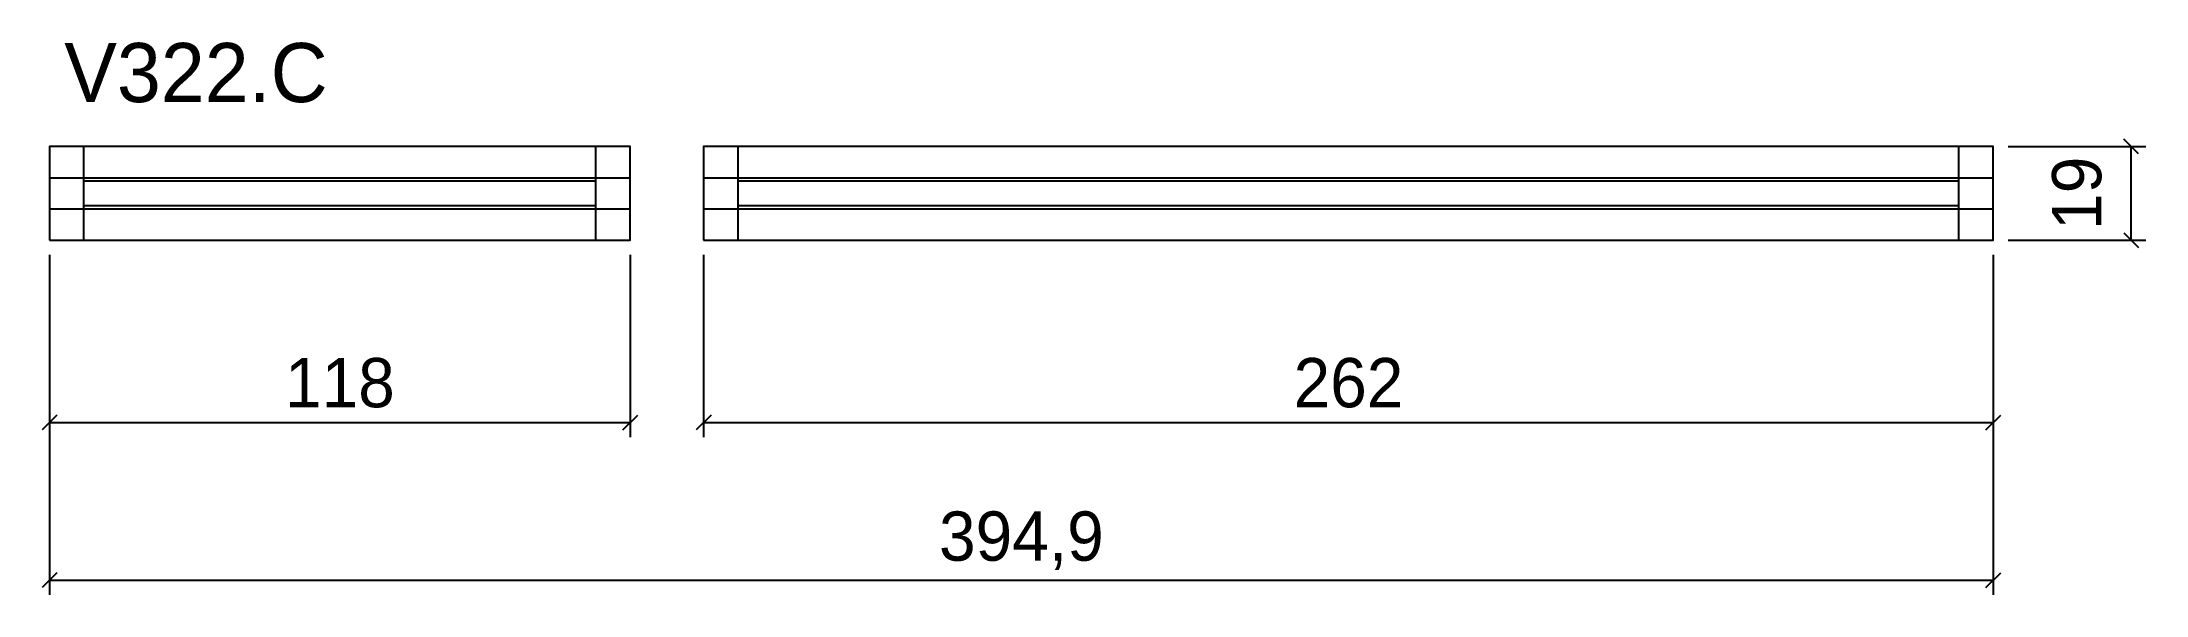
# Model space of a CAD drawing. Extents: x -2 to 426, y -72 to 40.
import ezdxf

# ---------------------------------------------------------------- set-up
doc = ezdxf.new("R2010")
doc.units = 0
for name, color, linetype in [('COTA', 241, 'Continuous'), ('NOMENCLATURA', 7, 'Continuous'), ('Painéis', 200, 'Continuous'), ('SARR_2.2x7', 40, 'Continuous')]:
    doc.layers.add(name, color=color, linetype=linetype)
doc.dimstyles.new('PAINEL', dxfattribs={"dimtxt": 10, "dimasz": 3, "dimexe": 3, "dimexo": 3, "dimgap": 3, "dimtad": 1, "dimblk": 'OBLIQUE', "dimblk1": 'OBLIQUE', "dimcen": 2.5, "dimclrd": 4, "dimclre": 4, "dimclrt": 240, "dimazin": 3, "dimtfac": 1, "dimtmove": 0, "dimatfit": 3})

# ---------------------------------------------------------------- blocks, each defined once
blk = doc.blocks.new('_OBLIQUE')
at = {"color": 0, "linetype": 'BYBLOCK'}
blk.add_line((-0.5, -0.5), (0.5, 0.5), dxfattribs=at)

msp = doc.modelspace()

# ---------------------------------------------------------------- linework, layer by layer
at = {"layer": 'Painéis'}
for p, q in [((0, 12.667), (118, 12.667)), ((132.9, 12.667), (394.9, 12.667)), ((0, 6.333), (118, 6.333)), ((132.9, 6.333), (394.9, 6.333))]:
    msp.add_line(p, q, dxfattribs=at)
for points in [[(0, 0), (118, 0), (118, 19), (0, 19)], [(132.9, 0), (394.9, 0), (394.9, 19), (132.9, 19)]]:
    msp.add_lwpolyline(points, close=True, dxfattribs=at)
at = {"layer": 'SARR_2.2x7'}
for p, q in [((7, 0), (7, 19)), ((111, 0), (111, 19)), ((139.9, 0), (139.9, 19)), ((387.9, 0), (387.9, 19)), ((7, 12), (111, 12)), ((139.9, 12), (387.9, 12)), ((7, 7), (111, 7)), ((139.9, 7), (387.9, 7))]:
    msp.add_line(p, q, dxfattribs=at)

# ---------------------------------------------------------------- texts
at = {"layer": 'NOMENCLATURA'}
msp.add_text('V322.C', height=12, dxfattribs=at).set_placement((3, 28))

# ---------------------------------------------------------------- dimensions: what is measured, and where the dimension line sits
at = {"layer": 'COTA'}
msp.add_linear_dim(base=(422.9, 0), p1=(394.9, 0), p2=(394.9, 19), angle=90, dimstyle='PAINEL', dxfattribs=at).render()
for base, p1, p2 in [((0, -37), (0, 0), (118, 0)), ((0, -69), (0, 0), (394.9, 0)), ((132.9, -37), (132.9, 0), (394.9, 0))]:
    msp.add_linear_dim(base=base, p1=p1, p2=p2, dimstyle='PAINEL', dxfattribs=at).render()

doc.saveas('drawing.dxf')
